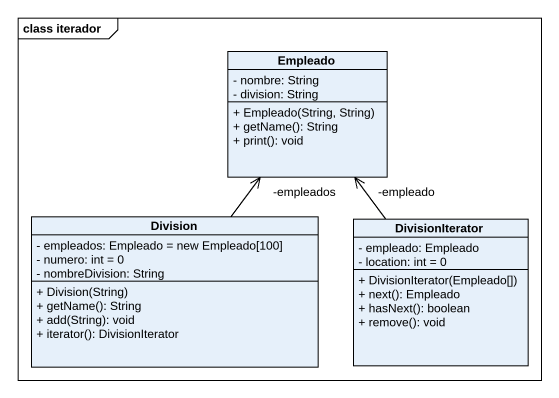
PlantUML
@startuml
mainframe class iterador
hide circle
hide empty members
skinparam classAttributeIconSize 0
class Empleado {
  - nombre: String
  - division: String
  + Empleado(String, String)
  + getName(): String
  + print(): void
}
class Division {
  - empleados: Empleado = new Empleado[100]
  - numero: int = 0
  - nombreDivision: String
  + Division(String)
  + getName(): String
  + add(String): void
  + iterator(): DivisionIterator
}
class DivisionIterator {
  - empleado: Empleado
  - location: int = 0
  + DivisionIterator(Empleado[])
  + next(): Empleado
  + hasNext(): boolean
  + remove(): void
}
Division -up-> "-empleados" Empleado
DivisionIterator -up-> "-empleado" Empleado
@enduml
